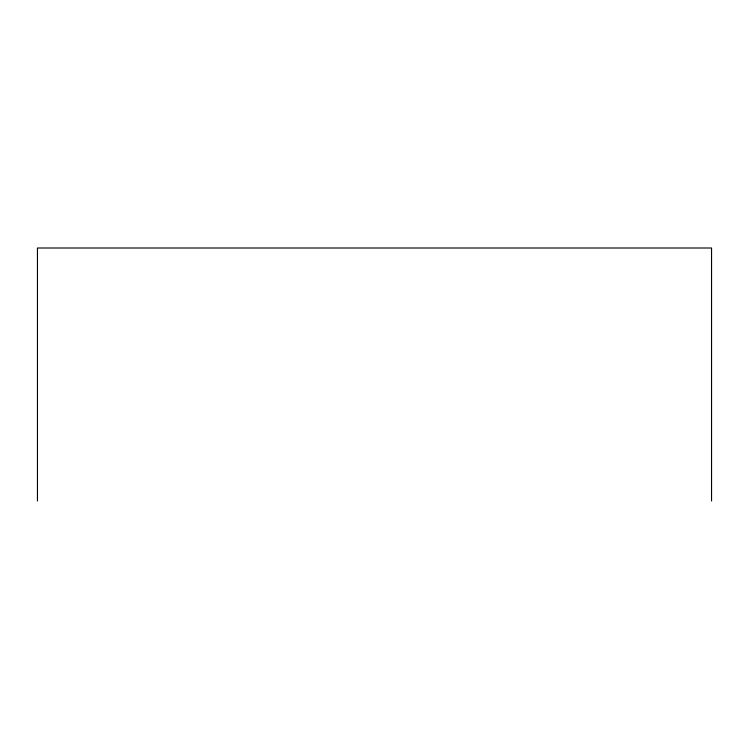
<?xml version="1.0" encoding="UTF-8"?>
<svg xmlns="http://www.w3.org/2000/svg" width="749" height="749" viewBox="0 0 749 749"><rect width="100%" height="100%" fill="white"/><g stroke="black" fill="none" stroke-linecap="round" stroke-linejoin="round"><path stroke-width="1.12" d="M711.55 500.997L711.55 248.003L37.45 248.003L37.45 500.997"/></g></svg>
